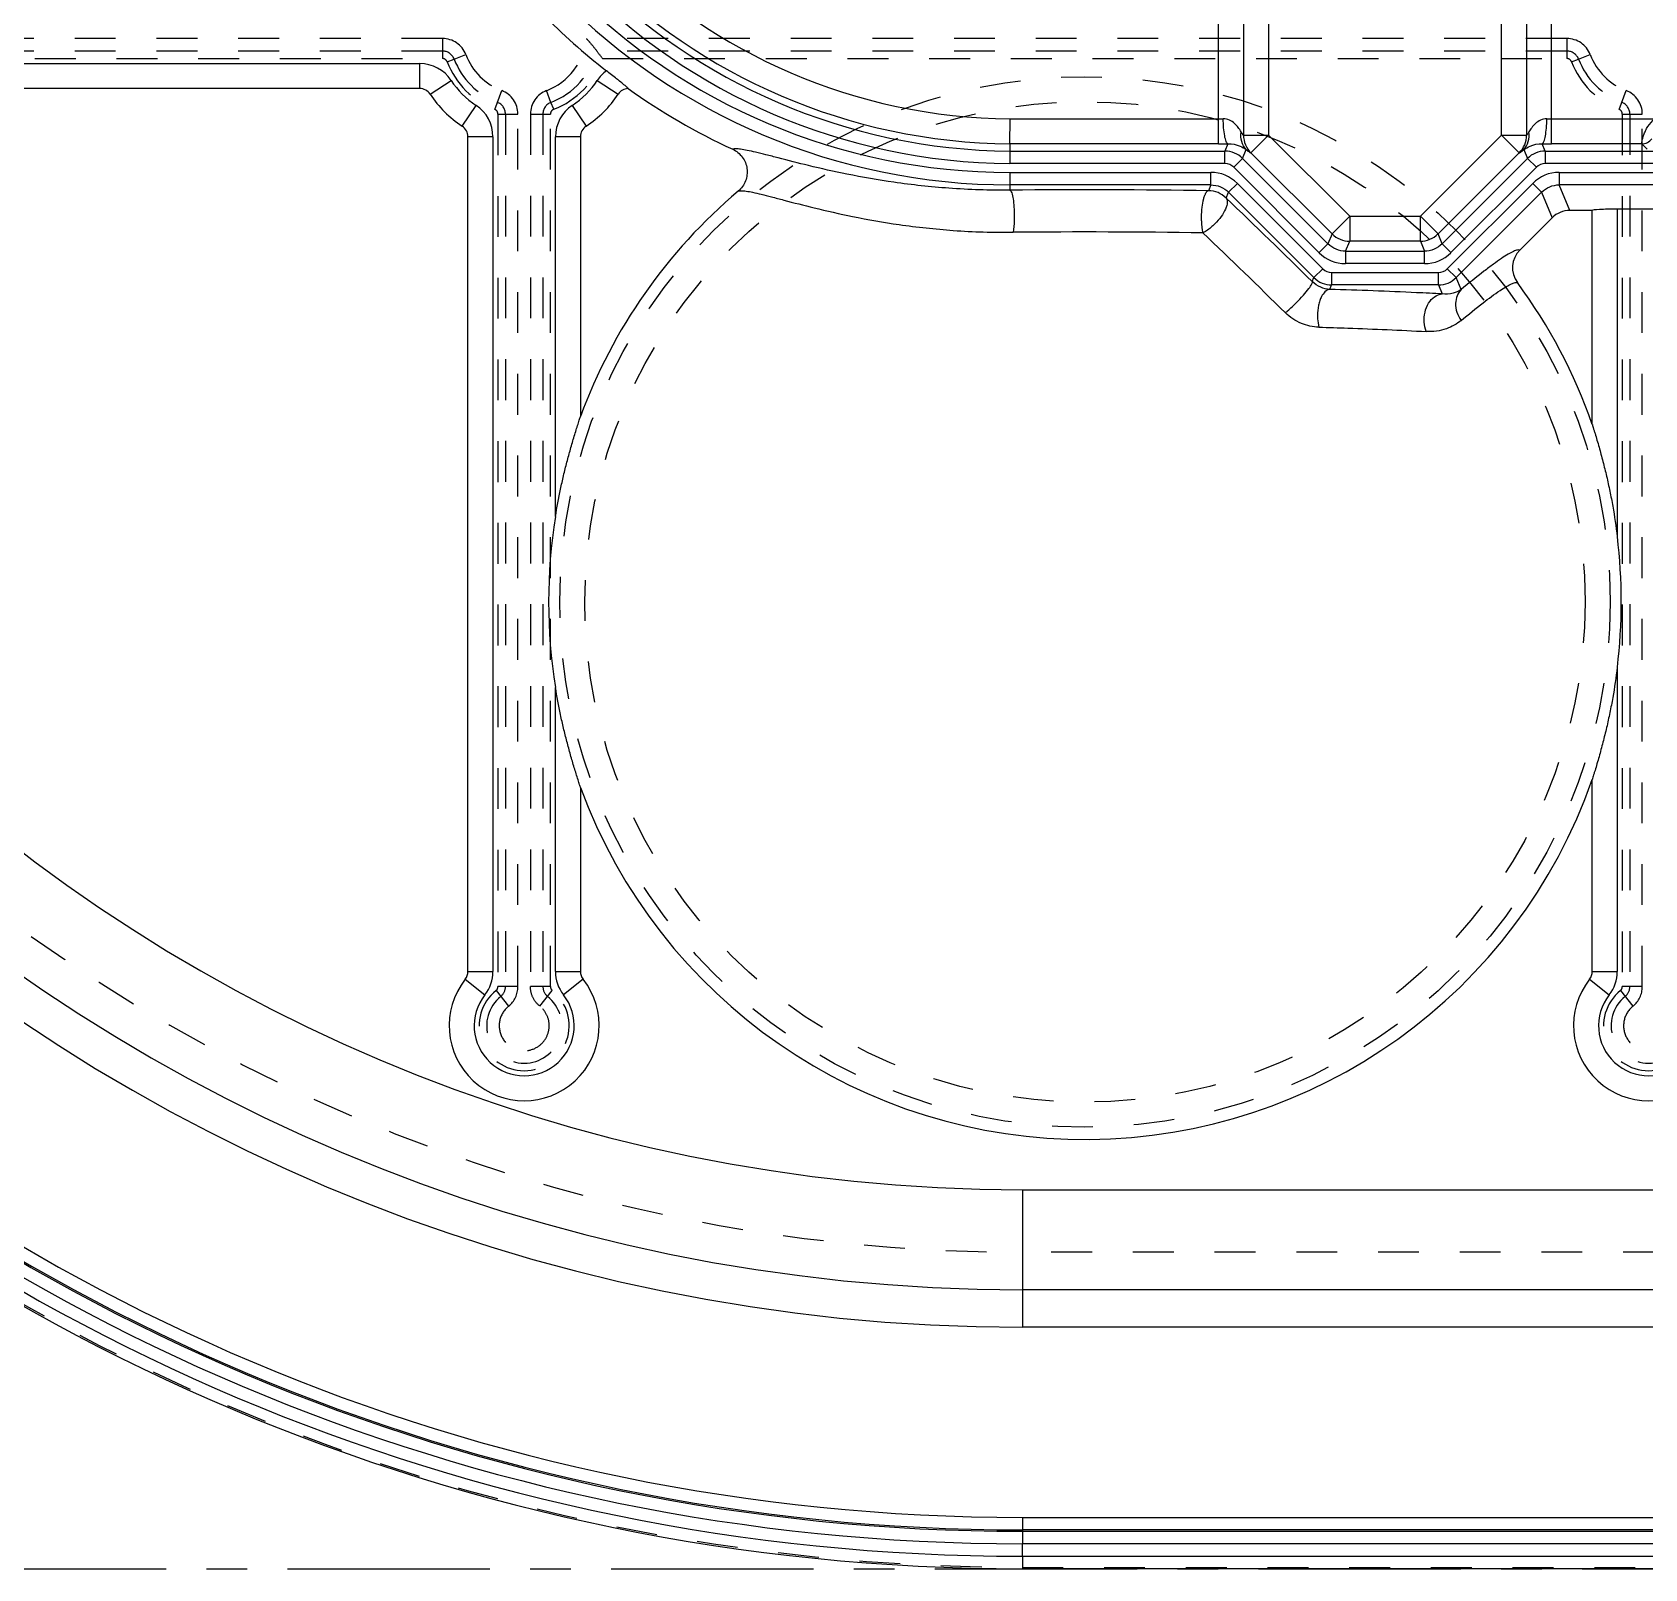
# Model space of a CAD drawing. Header units: millimetres. Extents: x -840 to 1682, y -9216 to -2117.
# Drawn here: x 15.1 to 79.6, y -2617 to -2555.6 of the extents above; entities that cross this region are included whole.
import ezdxf

# ---------------------------------------------------------------- set-up
doc = ezdxf.new("R2010")
doc.units = ezdxf.units.MM
doc.header["$LTSCALE"] = 16.335
doc.linetypes.add('CENTER', pattern=[0.6, 0.375, -0.075, 0.075, -0.075])
doc.linetypes.add('HIDDEN', pattern=[0.2, 0.1, -0.1])
doc.layers.get('0').update_dxf_attribs({"linetype": 'CONTINUOUS'})
doc.layers.add('DEFAULT_2', color=8, linetype='HIDDEN')

msp = doc.modelspace()

# ---------------------------------------------------------------- linework, layer by layer
at = {"color": 7, "linetype": 'Continuous'}
for p, q in [((73.841, -2559.668), (73.841, -2550.126)), ((62.528, -2560.015), (62.528, -2550.331)), ((63.527, -2550.463), (63.527, -2559.67)), ((64.531, -2550.537), (64.531, -2559.668)), ((75.844, -2560.015), (75.844, -2550.266)), ((74.84, -2551.257), (74.84, -2559.668)), ((-0.538, -2556.805), (30.586, -2556.805)), ((30.586, -2557.805), (30.586, -2556.805)), ((30.586, -2557.805), (-0.538, -2557.805)), ((31.004, -2558.03), (31.839, -2557.48)), ((37.685, -2557.48), (38.52, -2558.03)), ((32.287, -2559.313), (32.837, -2558.478)), ((36.687, -2558.478), (37.237, -2559.313)), ((54.186, -2560.015), (54.194, -2559.016)), ((54.194, -2559.016), (62.528, -2559.016)), ((75.844, -2559.016), (79.971, -2559.016)), ((32.512, -2593.11), (32.512, -2559.73)), ((33.512, -2559.73), (32.512, -2559.73)), ((33.512, -2559.73), (33.512, -2593.11)), ((36.012, -2574.915), (36.012, -2559.73)), ((37.012, -2559.73), (36.012, -2559.73)), ((37.012, -2559.73), (37.012, -2570.914)), ((63.532, -2559.668), (63.527, -2559.67)), ((63.532, -2559.668), (64.531, -2559.668)), ((64.531, -2559.668), (63.825, -2560.374)), ((67.774, -2562.911), (64.531, -2559.668)), ((73.841, -2559.668), (70.598, -2562.911)), ((74.547, -2560.374), (73.841, -2559.668)), ((73.841, -2559.668), (74.84, -2559.668)), ((74.845, -2559.67), (74.84, -2559.668)), ((54.185, -2560.015), (54.185, -2560.806)), ((62.528, -2560.015), (54.185, -2560.015)), ((54.185, -2560.307), (62.782, -2560.307)), ((62.904, -2560.013), (62.782, -2560.307)), ((62.782, -2560.806), (62.782, -2560.307)), ((63.488, -2560.599), (63.635, -2560.246)), ((63.825, -2560.374), (63.819, -2560.376)), ((67.068, -2563.617), (63.825, -2560.374)), ((74.547, -2560.374), (71.304, -2563.617)), ((74.554, -2560.375), (74.547, -2560.374)), ((74.737, -2560.246), (74.883, -2560.599)), ((75.589, -2560.307), (75.467, -2560.013)), ((75.589, -2560.307), (75.589, -2560.806)), ((75.589, -2560.307), (173.782, -2560.307)), ((79.452, -2560.015), (75.844, -2560.015)), ((79.452, -2560.015), (79.668, -2560.23)), ((62.782, -2560.806), (54.181, -2560.806)), ((63.488, -2560.599), (63.135, -2560.952)), ((63.135, -2560.952), (66.55, -2564.368)), ((63.488, -2560.599), (66.903, -2564.014)), ((71.468, -2564.014), (74.883, -2560.599)), ((71.821, -2564.367), (75.236, -2560.952)), ((75.236, -2560.952), (74.883, -2560.599)), ((173.782, -2560.806), (75.589, -2560.806)), ((54.186, -2561.157), (54.186, -2561.867)), ((54.186, -2561.157), (62.221, -2561.157)), ((62.221, -2561.657), (54.186, -2561.657)), ((62.221, -2561.657), (62.124, -2561.891)), ((62.221, -2561.657), (62.221, -2561.157)), ((63.28, -2561.596), (62.927, -2561.949)), ((66.697, -2565.012), (63.281, -2561.596)), ((75.091, -2561.596), (71.675, -2565.012)), ((75.444, -2561.949), (75.091, -2561.596)), ((76.15, -2561.157), (76.15, -2561.657)), ((76.15, -2561.157), (173.221, -2561.157)), ((76.574, -2562.68), (76.15, -2561.657)), ((173.221, -2561.657), (76.15, -2561.657)), ((62.83, -2562.184), (62.927, -2561.949)), ((66.344, -2565.365), (62.927, -2561.949)), ((75.444, -2561.949), (72.028, -2565.365)), ((75.444, -2561.949), (75.868, -2562.972)), ((67.068, -2563.617), (67.774, -2562.911)), ((67.774, -2562.911), (67.774, -2563.91)), ((67.774, -2562.911), (70.598, -2562.911)), ((70.598, -2562.911), (71.304, -2563.617)), ((70.598, -2563.91), (70.598, -2562.911)), ((74.575, -2564.265), (75.868, -2562.972)), ((77.474, -2562.68), (76.574, -2562.68)), ((77.474, -2571.233), (77.474, -2562.68)), ((80.974, -2562.627), (78.474, -2562.627)), ((78.474, -2562.627), (78.474, -2575.72)), ((67.068, -2563.617), (66.903, -2564.014)), ((71.468, -2564.014), (71.304, -2563.617)), ((66.55, -2564.367), (66.903, -2564.014)), ((67.61, -2564.307), (67.774, -2563.91)), ((67.61, -2564.307), (67.61, -2564.806)), ((67.61, -2564.307), (70.762, -2564.307)), ((70.598, -2563.91), (67.774, -2563.91)), ((70.598, -2563.91), (70.762, -2564.307)), ((70.762, -2564.806), (70.762, -2564.307)), ((71.468, -2564.014), (71.821, -2564.367)), ((66.344, -2565.365), (66.697, -2565.012)), ((70.762, -2564.806), (67.61, -2564.806)), ((71.675, -2565.012), (72.028, -2565.365)), ((66.277, -2565.526), (66.344, -2565.365)), ((66.976, -2565.836), (67.05, -2565.658)), ((67.05, -2565.159), (67.05, -2565.658)), ((67.05, -2565.159), (71.322, -2565.159)), ((71.322, -2565.658), (67.05, -2565.658)), ((71.322, -2565.658), (71.322, -2565.159)), ((71.322, -2565.658), (71.471, -2566.019)), ((72.226, -2565.845), (72.028, -2565.365)), ((78.474, -2580.942), (78.474, -2593.11)), ((36.012, -2593.11), (36.012, -2581.748)), ((77.474, -2593.11), (77.474, -2585.43)), ((37.012, -2585.749), (37.012, -2593.11)), ((32.512, -2593.11), (33.512, -2593.11)), ((36.012, -2593.11), (37.012, -2593.11)), ((77.474, -2593.11), (78.474, -2593.11)), ((32.405, -2593.419), (33.191, -2594.038)), ((37.119, -2593.419), (36.333, -2594.038)), ((77.367, -2593.419), (78.152, -2594.038)), ((54.686, -2601.831), (194.686, -2601.831)), ((54.686, -2601.831), (54.686, -2607.331)), ((194.686, -2605.831), (54.686, -2605.831)), ((194.686, -2607.331), (54.686, -2607.331)), ((54.686, -2614.935), (194.686, -2614.935)), ((54.686, -2614.935), (54.686, -2615.989)), ((194.686, -2615.435), (54.686, -2615.435)), ((54.686, -2615.49), (194.686, -2615.49)), ((194.686, -2615.989), (54.686, -2615.989)), ((54.686, -2616.488), (194.686, -2616.488)), ((54.686, -2616.488), (54.686, -2616.987)), ((194.686, -2616.987), (54.686, -2616.987))]:
    msp.add_line(p, q, dxfattribs=at)
at = {"color": 1, "linetype": 'CENTER', "ltscale": 1.320531}
msp.add_line((-26.47, -2616.987, 0), (275.842, -2616.987), dxfattribs=at)
at = {"color": 7, "linetype": 'Continuous'}
for centre, radius, start, end in [((54.686, -2535.831), 81.156, 180, 270), ((54.686, -2535.831), 80.657, 180, 270), ((54.686, -2535.831), 80.158, 180, 270), ((54.686, -2535.831), 79.659, 180, 270), ((54.686, -2535.831), 79.603, 180, 270), ((54.686, -2535.831), 79.104, 180, 270), ((54.686, -2535.831), 71.5, 180, 270), ((54.686, -2535.831), 70, 180, 270), ((54.686, -2535.831), 66, 180, 270), ((54.186, -2536.331), 25.325, 180, 270), ((54.186, -2536.331), 24.826, 180, 270), ((54.387, -2536.331), 24.476, 180, 269.51799), ((54.387, -2536.331), 23.976, 180, 269.51577), ((54.387, -2536.331), 23.684, 180, 269.51577), ((54.387, -2536.331), 22.685, 180, 269.51278), ((54.186, -2536.331), 26.296, 217.2132, 232.14975), ((30.586, -2558.305), 1.5, 33.36701, 90), ((38.938, -2558.305), 1.5, 126.26827, 146.63299), ((30.586, -2558.305), 0.5, 33.36701, 90), ((34.762, -2555.555), 3.5, 213.36701, 236.63299), ((34.762, -2555.555), 3.5, 303.36701, 326.63299), ((38.938, -2558.305), 0.5, 92.50316, 146.63299), ((54.186, -2536.331), 26.349, 234.58265, 245.11942), ((34.762, -2555.555), 4.5, 213.36701, 236.63299), ((32.012, -2559.73), 1.5, 0, 56.63299), ((37.512, -2559.73), 1.5, 123.36701, 180), ((34.762, -2555.555), 4.5, 303.36701, 326.63299), ((62.529, -2549.67), 9.346, 269.99288, 271.14611), ((75.843, -2549.647), 9.369, 268.8554, 270.00573), ((32.012, -2559.73), 0.5, 0, 56.63299), ((37.512, -2559.73), 0.5, 123.36701, 180), ((64.526, -2559.67), 0.999, 180.01039, 224.98608), ((73.847, -2559.671), 0.998, 315.11831, 0.04143), ((79.451, -2559.513), 0.501, 270.06267, 323.01742), ((62.529, -2522.479), 37.536, 269.99782, 270.57206), ((62.782, -2561.307), 1, 45.0294, 89.9706), ((75.59, -2561.307), 1, 90.02942, 134.97059), ((75.841, -2522.677), 37.337, 269.42641, 270.00371), ((62.782, -2561.305), 0.499, 44.99637, 90.00323), ((75.589, -2561.305), 0.499, 89.99612, 135.00341), ((62.221, -2562.655), 1.498, 45.00132, 90.00083), ((76.151, -2562.656), 1.499, 90.01677, 134.97824), ((57.186, -2578.331), 21.494, 130.16266, 159.81272), ((57.186, -2879.524), 317.671, 89.10924, 90.54105), ((62.123, -2562.893), 1.001, 45.06447, 89.93553), ((-149.108, -2784.216), 306.947, 45.4362, 46.33245), ((57.174, -2870.965), 307.425, 89.11826, 90.53203), ((-131.988, -2766.844), 280.913, 45.41643, 46.35222), ((67.775, -2562.908), 1.001, 225.06328, 269.93553), ((70.596, -2562.908), 1.001, 270.06447, 314.93553), ((67.61, -2563.308), 1.499, 225.01567, 269.98868), ((70.762, -2563.308), 1.499, 270.01567, 314.98868), ((75.282, -2564.972), 1, 135.03116, 216.48193), ((67.05, -2564.659), 0.499, 224.99676, 270.0037), ((71.322, -2564.659), 0.499, 269.99676, 315.0037), ((67.05, -2564.658), 1, 225.02925, 269.97059), ((71.321, -2564.658), 1, 270.0294, 314.9706), ((57.186, -2578.331), 21.494, 19.28489, 36.43425), ((57.186, -2578.331), 21.448, 170.83475, 189.16525), ((57.186, -2578.331), 21.448, 353.00793, 6.99207), ((57.186, -2578.331), 21.494, 200.18728, 340.71511), ((32.012, -2593.11), 0.5, 321.78679, 0), ((32.012, -2593.11), 1.5, 321.78679, 360), ((37.512, -2593.11), 1.5, 180, 218.21321), ((37.512, -2593.11), 0.5, 180, 218.21321), ((76.974, -2593.11), 0.5, 321.78679, 0), ((76.974, -2593.11), 1.5, 321.78679, 360), ((34.762, -2595.275), 3, 141.78679, 38.21321), ((34.762, -2595.275), 2, 141.78679, 38.21321), ((79.724, -2595.275), 3, 141.78679, 38.21321), ((79.724, -2595.275), 2, 141.78679, 38.21321)]:
    msp.add_arc(centre, radius, start, end, dxfattribs=at)
for centre, major_axis, ratio, start_param, end_param in [((76.575, -2563.681), (-0.383, 0.925), 0.998395, -0.392131, 0.392131), ((78.474, -2562.68), (1, 0), 0.052408, 1.570796, 3.141593)]:
    msp.add_ellipse(centre, major_axis=major_axis, ratio=ratio, start_param=start_param, end_param=end_param, dxfattribs=at)
for points, knots in [([(38.578, -2557.509), (38.538, -2557.477), (38.363, -2557.339), (38.187, -2557.201), (38.05, -2557.095)], [0, 0, 0, 0, 0.22799, 1, 1, 1, 1]), ([(38.801, -2557.69), (38.785, -2557.677), (38.711, -2557.616), (38.637, -2557.556), (38.578, -2557.509)], [0, 0, 0, 0, 0.218113, 1, 1, 1, 1]), ([(38.918, -2557.802), (38.92, -2557.798), (38.906, -2557.784), (38.885, -2557.762), (38.846, -2557.728), (38.817, -2557.704), (38.801, -2557.69)], [0, 0, 0, 0, 0.080648, 0.291717, 0.608658, 1, 1, 1, 1]), ([(63.434, -2559.54), (63.361, -2559.417), (63.225, -2559.231), (62.968, -2559.052), (62.8, -2559.012), (62.716, -2559.014)], [0, 0, 0, 0, 0.463755, 0.728099, 1, 1, 1, 1]), ([(62.904, -2560.013), (62.891, -2560.009), (62.862, -2559.982), (62.811, -2559.879), (62.764, -2559.67), (62.727, -2559.364), (62.717, -2559.133), (62.716, -2559.014)], [0, 0, 0, 0, 0.040193, 0.106308, 0.332241, 0.654523, 1, 1, 1, 1]), ([(75.656, -2559.014), (75.569, -2559.015), (75.399, -2559.051), (75.199, -2559.196), (75.051, -2559.363), (74.969, -2559.481), (74.937, -2559.54)], [0, 0, 0, 0, 0.280096, 0.540241, 0.781696, 1, 1, 1, 1]), ([(75.467, -2560.013), (75.482, -2560.009), (75.512, -2559.979), (75.561, -2559.876), (75.607, -2559.672), (75.644, -2559.369), (75.654, -2559.138), (75.655, -2559.014)], [0, 0, 0, 0, 0.043431, 0.112312, 0.332175, 0.641673, 1, 1, 1, 1]), ([(79.452, -2560.015), (79.45, -2560.011), (79.45, -2560), (79.451, -2559.979), (79.455, -2559.947), (79.466, -2559.885), (79.489, -2559.785), (79.532, -2559.644), (79.599, -2559.484), (79.73, -2559.258), (79.867, -2559.104), (79.971, -2559.016)], [0, 0, 0, 0, 0.009529, 0.028228, 0.056187, 0.093145, 0.192425, 0.321646, 0.474672, 0.643703, 1, 1, 1, 1]), ([(63.635, -2560.246), (63.551, -2560.158), (63.425, -2559.928), (63.415, -2559.668), (63.434, -2559.54)], [0, 0, 0, 0, 0.484987, 1, 1, 1, 1]), ([(63.527, -2559.67), (63.524, -2559.672), (63.509, -2559.656), (63.495, -2559.637), (63.466, -2559.592), (63.446, -2559.56), (63.434, -2559.54)], [0, 0, 0, 0, 0.07222, 0.267299, 0.580139, 1, 1, 1, 1]), ([(74.737, -2560.246), (74.82, -2560.158), (74.946, -2559.928), (74.956, -2559.668), (74.937, -2559.54)], [0, 0, 0, 0, 0.484987, 1, 1, 1, 1]), ([(74.937, -2559.54), (74.927, -2559.557), (74.909, -2559.587), (74.884, -2559.627), (74.865, -2559.653), (74.854, -2559.667), (74.848, -2559.67)], [0, 0, 0, 0, 0.366954, 0.669432, 0.886492, 1, 1, 1, 1]), ([(54.186, -2561.867), (53.371, -2561.875), (51.818, -2561.826), (49.643, -2561.589), (47.773, -2561.263), (46.233, -2560.916), (45.157, -2560.641), (44.454, -2560.459), (44.042, -2560.356), (43.704, -2560.279), (43.439, -2560.231), (43.246, -2560.213), (43.138, -2560.219), (43.1, -2560.234)], [0, 0, 0, 0, 0.217481, 0.413823, 0.583211, 0.723605, 0.834818, 0.879626, 0.917347, 0.948074, 0.971928, 0.989093, 1, 1, 1, 1]), ([(43.1, -2560.234), (43.25, -2560.304), (43.52, -2560.523), (43.712, -2561.003), (43.652, -2561.516), (43.449, -2561.798), (43.323, -2561.905)], [0, 0, 0, 0, 0.250075, 0.499998, 0.749932, 1, 1, 1, 1]), ([(62.904, -2560.013), (63.069, -2560.008), (63.332, -2560.062), (63.558, -2560.192), (63.635, -2560.246)], [0, 0, 0, 0, 0.636853, 1, 1, 1, 1]), ([(63.635, -2560.246), (63.658, -2560.266), (63.699, -2560.3), (63.755, -2560.343), (63.79, -2560.366), (63.813, -2560.379), (63.819, -2560.376)], [0, 0, 0, 0, 0.403574, 0.710213, 0.909794, 1, 1, 1, 1]), ([(74.554, -2560.375), (74.56, -2560.377), (74.582, -2560.366), (74.618, -2560.342), (74.673, -2560.3), (74.714, -2560.266), (74.737, -2560.246)], [0, 0, 0, 0, 0.08799, 0.28709, 0.599132, 1, 1, 1, 1]), ([(74.737, -2560.246), (74.814, -2560.192), (75.039, -2560.062), (75.303, -2560.009), (75.467, -2560.013)], [0, 0, 0, 0, 0.36362, 1, 1, 1, 1]), ([(62.221, -2561.657), (62.351, -2561.657), (62.613, -2561.71), (62.836, -2561.857), (62.927, -2561.949)], [0, 0, 0, 0, 0.500007, 1, 1, 1, 1]), ([(75.444, -2561.949), (75.536, -2561.857), (75.759, -2561.71), (76.021, -2561.656), (76.15, -2561.657)], [0, 0, 0, 0, 0.500152, 1, 1, 1, 1]), ([(43.323, -2561.905), (43.36, -2561.89), (43.468, -2561.885), (43.659, -2561.906), (43.924, -2561.957), (44.262, -2562.036), (44.675, -2562.141), (45.379, -2562.327), (46.456, -2562.606), (47.991, -2562.954), (49.846, -2563.278), (51.992, -2563.512), (53.519, -2563.56), (54.319, -2563.553)], [0, 0, 0, 0, 0.010807, 0.028036, 0.052106, 0.083178, 0.121347, 0.166677, 0.278996, 0.420245, 0.58975, 0.784985, 1, 1, 1, 1]), ([(54.186, -2561.867), (54.201, -2561.872), (54.231, -2561.907), (54.279, -2562.024), (54.321, -2562.242), (54.354, -2562.558), (54.361, -2562.792), (54.361, -2562.917)], [0, 0, 0, 0, 0.043767, 0.117778, 0.3539, 0.652534, 1, 1, 1, 1]), ([(62.124, -2561.891), (62.076, -2561.899), (62.013, -2561.977), (61.959, -2562.094), (61.897, -2562.283), (61.849, -2562.568), (61.836, -2562.811), (61.836, -2562.94)], [0, 0, 0, 0, 0.129644, 0.229855, 0.353259, 0.65619, 1, 1, 1, 1]), ([(62.83, -2562.184), (62.868, -2562.232), (62.885, -2562.345), (62.857, -2562.492), (62.786, -2562.686), (62.634, -2562.938), (62.474, -2563.125), (62.383, -2563.216)], [0, 0, 0, 0, 0.15525, 0.259319, 0.381988, 0.673748, 1, 1, 1, 1]), ([(54.361, -2562.917), (54.361, -2562.975), (54.358, -2563.187), (54.343, -2563.4), (54.319, -2563.553)], [0, 0, 0, 0, 0.271878, 1, 1, 1, 1]), ([(61.836, -2562.94), (61.836, -2562.998), (61.841, -2563.211), (61.866, -2563.426), (61.905, -2563.576)], [0, 0, 0, 0, 0.272605, 1, 1, 1, 1]), ([(62.383, -2563.216), (62.345, -2563.254), (62.199, -2563.39), (62.035, -2563.51), (61.905, -2563.576)], [0, 0, 0, 0, 0.267379, 1, 1, 1, 1]), ([(67.61, -2564.307), (67.48, -2564.307), (67.218, -2564.254), (66.995, -2564.106), (66.903, -2564.014)], [0, 0, 0, 0, 0.499975, 1, 1, 1, 1]), ([(71.468, -2564.014), (71.376, -2564.106), (71.154, -2564.254), (70.892, -2564.307), (70.762, -2564.307)], [0, 0, 0, 0, 0.499975, 1, 1, 1, 1]), ([(74.575, -2564.265), (74.547, -2564.251), (74.453, -2564.26), (74.302, -2564.322), (74.089, -2564.438), (73.823, -2564.61), (73.499, -2564.839), (72.955, -2565.25), (72.528, -2565.595), (72.226, -2565.845)], [0, 0, 0, 0, 0.033505, 0.090538, 0.174289, 0.285446, 0.424002, 0.589716, 1, 1, 1, 1]), ([(65.638, -2566.372), (65.735, -2566.275), (65.91, -2566.09), (66.119, -2565.837), (66.24, -2565.662), (66.279, -2565.568), (66.282, -2565.535), (66.277, -2565.526)], [0, 0, 0, 0, 0.383038, 0.711751, 0.916569, 0.97043, 1, 1, 1, 1]), ([(66.976, -2565.836), (66.853, -2565.829), (66.596, -2565.767), (66.375, -2565.62), (66.277, -2565.526)], [0, 0, 0, 0, 0.47609, 1, 1, 1, 1]), ([(72.233, -2567.074), (72.521, -2566.836), (73.029, -2566.426), (73.634, -2565.975), (74.016, -2565.728), (74.219, -2565.618), (74.363, -2565.559), (74.452, -2565.551), (74.479, -2565.566)], [0, 0, 0, 0, 0.411043, 0.715508, 0.826576, 0.910106, 0.96681, 1, 1, 1, 1]), ([(66.976, -2565.836), (66.832, -2565.849), (66.673, -2566.043), (66.573, -2566.285), (66.502, -2566.539), (66.483, -2566.743), (66.483, -2566.88)], [0, 0, 0, 0, 0.356372, 0.500385, 0.661061, 1, 1, 1, 1]), ([(71.471, -2566.019), (71.129, -2566), (69.631, -2565.925), (68.133, -2565.87), (66.976, -2565.836)], [0, 0, 0, 0, 0.22849, 1, 1, 1, 1]), ([(70.751, -2567.053), (70.751, -2566.919), (70.789, -2566.653), (70.953, -2566.311), (71.194, -2566.083), (71.386, -2566.023), (71.471, -2566.019)], [0, 0, 0, 0, 0.294318, 0.577532, 0.813836, 1, 1, 1, 1]), ([(72.226, -2565.845), (72.129, -2565.91), (71.884, -2566.017), (71.616, -2566.034), (71.471, -2566.019)], [0, 0, 0, 0, 0.445812, 1, 1, 1, 1]), ([(72.226, -2565.845), (72.092, -2565.987), (71.921, -2566.435), (72.086, -2566.883), (72.233, -2567.074)], [0, 0, 0, 0, 0.448299, 1, 1, 1, 1]), ([(65.199, -2566.77), (65.23, -2566.745), (65.382, -2566.619), (65.526, -2566.484), (65.638, -2566.372)], [0, 0, 0, 0, 0.200418, 1, 1, 1, 1]), ([(66.541, -2567.346), (66.302, -2567.339), (65.808, -2567.229), (65.379, -2566.952), (65.199, -2566.77)], [0, 0, 0, 0, 0.482197, 1, 1, 1, 1]), ([(66.483, -2566.88), (66.483, -2566.923), (66.488, -2567.08), (66.511, -2567.236), (66.541, -2567.346)], [0, 0, 0, 0, 0.275912, 1, 1, 1, 1]), ([(66.541, -2567.346), (66.928, -2567.357), (68.36, -2567.403), (69.792, -2567.463), (70.836, -2567.52)], [0, 0, 0, 0, 0.270204, 1, 1, 1, 1]), ([(70.836, -2567.52), (70.823, -2567.487), (70.773, -2567.337), (70.751, -2567.177), (70.751, -2567.053)], [0, 0, 0, 0, 0.224142, 1, 1, 1, 1]), ([(72.233, -2567.074), (72.058, -2567.219), (71.614, -2567.466), (71.106, -2567.535), (70.836, -2567.52)], [0, 0, 0, 0, 0.455804, 1, 1, 1, 1]), ([(36.012, -2574.915), (36.071, -2574.55), (36.173, -2574.004), (36.335, -2573.284), (36.468, -2572.748), (36.588, -2572.308), (36.688, -2571.961), (36.764, -2571.707), (36.84, -2571.461), (36.903, -2571.266), (36.949, -2571.121), (36.979, -2571.029), (36.997, -2570.961), (37.012, -2570.926), (37.012, -2570.914)], [0, 0, 0, 0, 0.268835, 0.403048, 0.536792, 0.669437, 0.734935, 0.79942, 0.862152, 0.921482, 0.94869, 0.972788, 0.991317, 1, 1, 1, 1]), ([(77.474, -2571.233), (77.474, -2571.237), (77.479, -2571.251), (77.49, -2571.295), (77.513, -2571.371), (77.546, -2571.478), (77.596, -2571.645), (77.663, -2571.867), (77.743, -2572.144), (77.822, -2572.43), (77.925, -2572.818), (78.047, -2573.31), (78.178, -2573.906), (78.332, -2574.708), (78.424, -2575.315), (78.474, -2575.72)], [0, 0, 0, 0, 0.003083, 0.009558, 0.029485, 0.054714, 0.082718, 0.142945, 0.206018, 0.270524, 0.335844, 0.467771, 0.600522, 0.733601, 1, 1, 1, 1]), ([(78.474, -2580.942), (78.424, -2581.348), (78.332, -2581.955), (78.178, -2582.757), (78.047, -2583.353), (77.925, -2583.845), (77.822, -2584.233), (77.743, -2584.518), (77.663, -2584.795), (77.596, -2585.018), (77.546, -2585.184), (77.513, -2585.292), (77.49, -2585.368), (77.479, -2585.411), (77.474, -2585.425), (77.474, -2585.43)], [0, 0, 0, 0, 0.266399, 0.399478, 0.532229, 0.664156, 0.729476, 0.793982, 0.857055, 0.917282, 0.945286, 0.970515, 0.990442, 0.996917, 1, 1, 1, 1]), ([(37.012, -2585.749), (37.012, -2585.737), (36.997, -2585.701), (36.979, -2585.634), (36.949, -2585.542), (36.903, -2585.397), (36.84, -2585.201), (36.764, -2584.956), (36.688, -2584.702), (36.588, -2584.355), (36.468, -2583.914), (36.335, -2583.379), (36.173, -2582.658), (36.071, -2582.113), (36.012, -2581.748)], [0, 0, 0, 0, 0.008683, 0.027211, 0.05131, 0.078518, 0.137848, 0.20058, 0.265065, 0.330563, 0.463208, 0.596952, 0.731165, 1, 1, 1, 1])]:
    msp.add_open_spline(points, degree=3, knots=knots, dxfattribs=at)
at = {"layer": 'DEFAULT_2', "color": 8, "linetype": 'HIDDEN'}
for p, q in [((31.493, -2555.805), (-1.14, -2555.805)), ((31.493, -2555.805), (31.493, -2556.605)), ((76.455, -2555.805), (37.248, -2555.805)), ((76.455, -2555.805), (76.455, -2556.605)), ((31.493, -2556.305), (-1.141, -2556.305)), ((-1.141, -2556.605), (31.493, -2556.605)), ((31.683, -2556.743), (31.96, -2556.626)), ((31.96, -2556.626), (32.427, -2556.447)), ((76.455, -2556.305), (37.667, -2556.305)), ((37.891, -2556.605), (76.455, -2556.605)), ((76.645, -2556.743), (76.922, -2556.626)), ((76.922, -2556.626), (77.389, -2556.447)), ((33.583, -2558.637), (33.869, -2557.89)), ((35.833, -2558.357), (35.655, -2557.89)), ((78.545, -2558.637), (78.831, -2557.89)), ((35.95, -2558.634), (35.833, -2558.357)), ((33.712, -2558.824), (34.512, -2558.824)), ((33.712, -2558.836), (33.712, -2593.714)), ((34.012, -2558.824), (34.012, -2593.714)), ((34.512, -2593.714), (34.512, -2558.824)), ((35.012, -2558.824), (35.012, -2593.712)), ((35.012, -2558.824), (35.812, -2558.824)), ((35.512, -2558.824), (35.512, -2593.714)), ((35.812, -2593.714), (35.812, -2558.824)), ((78.674, -2558.824), (79.474, -2558.824)), ((78.674, -2558.836), (78.674, -2593.714)), ((78.974, -2558.824), (78.974, -2593.714)), ((79.474, -2593.714), (79.474, -2558.824)), ((33.637, -2593.87), (34.137, -2594.494)), ((34.512, -2593.714), (33.712, -2593.714)), ((35.812, -2593.714), (35.012, -2593.714)), ((35.387, -2594.494), (35.887, -2593.87)), ((78.599, -2593.87), (79.099, -2594.494)), ((79.474, -2593.714), (78.674, -2593.714)), ((194.686, -2604.331), (54.686, -2604.331)), ((54.686, -2616.488), (54.686, -2615.989)), ((54.686, -2616.931), (194.686, -2616.931))]:
    msp.add_line(p, q, dxfattribs=at)
for radius in [21, 20]:
    msp.add_circle((57.186, -2578.331), radius, dxfattribs=at)
for centre, radius, start, end in [((54.686, -2535.831), 81.099, 180, 270), ((54.686, -2535.831), 68.5, 180, 270), ((31.493, -2556.805), 1, 20.92483, 90), ((34.762, -2555.555), 2.5, 290.92483, 354.25715), ((76.455, -2556.805), 1, 20.92483, 90), ((31.493, -2556.805), 0.5, 20.92483, 90), ((34.762, -2555.555), 3, 200.92483, 249.07517), ((34.762, -2555.555), 2.5, 200.92483, 249.07517), ((34.762, -2555.555), 3, 290.92483, 345.52249), ((34.762, -2555.555), 3.3, 291.01342, 341.447), ((29.234, -2562.828), 10.661, 35.71234, 37.72385), ((76.455, -2556.805), 0.5, 20.92483, 90), ((79.724, -2555.555), 3, 200.92483, 249.07517), ((79.724, -2555.555), 2.5, 200.92483, 249.07517), ((34.762, -2555.555), 3.3, 201.01342, 249.07517), ((79.724, -2555.555), 3.3, 201.01342, 249.07517), ((33.512, -2558.824), 1, 0, 69.07517), ((36.012, -2558.824), 1, 110.92483, 180), ((78.474, -2558.824), 1, 0, 69.07517), ((33.512, -2558.824), 0.5, 360, 69.07517), ((36.012, -2558.824), 0.5, 110.92483, 180), ((78.474, -2558.824), 0.5, 360, 69.07517), ((34.762, -2595.275), 1.8, 128.68219, 51.31781), ((33.512, -2593.714), 0.2, 308.68219, 0), ((33.512, -2593.714), 0.5, 308.68219, 0), ((33.517, -2593.715), 0.995, 308.72917, 0.07582), ((36.012, -2593.714), 0.5, 180, 231.31781), ((36.012, -2593.714), 0.2, 180, 231.31781), ((79.724, -2595.275), 1.8, 128.68219, 51.31781), ((78.474, -2593.714), 0.2, 308.68219, 0), ((78.474, -2593.714), 0.5, 308.68219, 0), ((78.479, -2593.715), 0.995, 308.72917, 0.07582), ((34.762, -2595.275), 1.5, 128.68219, 51.31781), ((79.724, -2595.275), 1.5, 128.68219, 51.31781), ((34.762, -2595.275), 1, 277.62704, 308.68219)]:
    msp.add_arc(centre, radius, start, end, dxfattribs=at)
for points, knots in [([(37.249, -2555.805), (37.3, -2555.86), (37.443, -2556.023), (37.58, -2556.192), (37.667, -2556.305)], [0, 0, 0, 0, 0.344498, 1, 1, 1, 1]), ([(31.681, -2556.738), (31.669, -2556.7), (31.616, -2556.631), (31.533, -2556.605), (31.493, -2556.605)], [0, 0, 0, 0, 0.499817, 1, 1, 1, 1]), ([(76.643, -2556.738), (76.631, -2556.7), (76.577, -2556.631), (76.495, -2556.605), (76.455, -2556.605)], [0, 0, 0, 0, 0.499817, 1, 1, 1, 1]), ([(33.712, -2558.836), (33.714, -2558.794), (33.692, -2558.708), (33.622, -2558.652), (33.583, -2558.637)], [0, 0, 0, 0, 0.49996, 1, 1, 1, 1]), ([(35.945, -2558.635), (35.907, -2558.648), (35.838, -2558.701), (35.812, -2558.783), (35.812, -2558.824)], [0, 0, 0, 0, 0.499817, 1, 1, 1, 1]), ([(78.674, -2558.836), (78.676, -2558.794), (78.654, -2558.708), (78.584, -2558.652), (78.545, -2558.637)], [0, 0, 0, 0, 0.49996, 1, 1, 1, 1]), ([(35.379, -2594.486), (35.265, -2594.394), (35.077, -2594.155), (35.012, -2593.858), (35.012, -2593.712)], [0, 0, 0, 0, 0.499875, 1, 1, 1, 1]), ([(34.14, -2594.491), (33.973, -2594.625), (33.721, -2595.012), (33.775, -2595.695), (34.229, -2596.208), (34.683, -2596.295), (34.895, -2596.266)], [0, 0, 0, 0, 0.250108, 0.500026, 0.749952, 1, 1, 1, 1]), ([(35.387, -2596.056), (35.503, -2595.963), (35.696, -2595.72), (35.796, -2595.269), (35.691, -2594.819), (35.495, -2594.579), (35.379, -2594.486)], [0, 0, 0, 0, 0.250023, 0.499961, 0.749909, 1, 1, 1, 1]), ([(79.101, -2594.491), (78.935, -2594.625), (78.683, -2595.012), (78.737, -2595.695), (79.191, -2596.208), (79.645, -2596.295), (79.857, -2596.266)], [0, 0, 0, 0, 0.250108, 0.500026, 0.749952, 1, 1, 1, 1])]:
    msp.add_open_spline(points, degree=3, knots=knots, dxfattribs=at)

doc.saveas('drawing.dxf')
